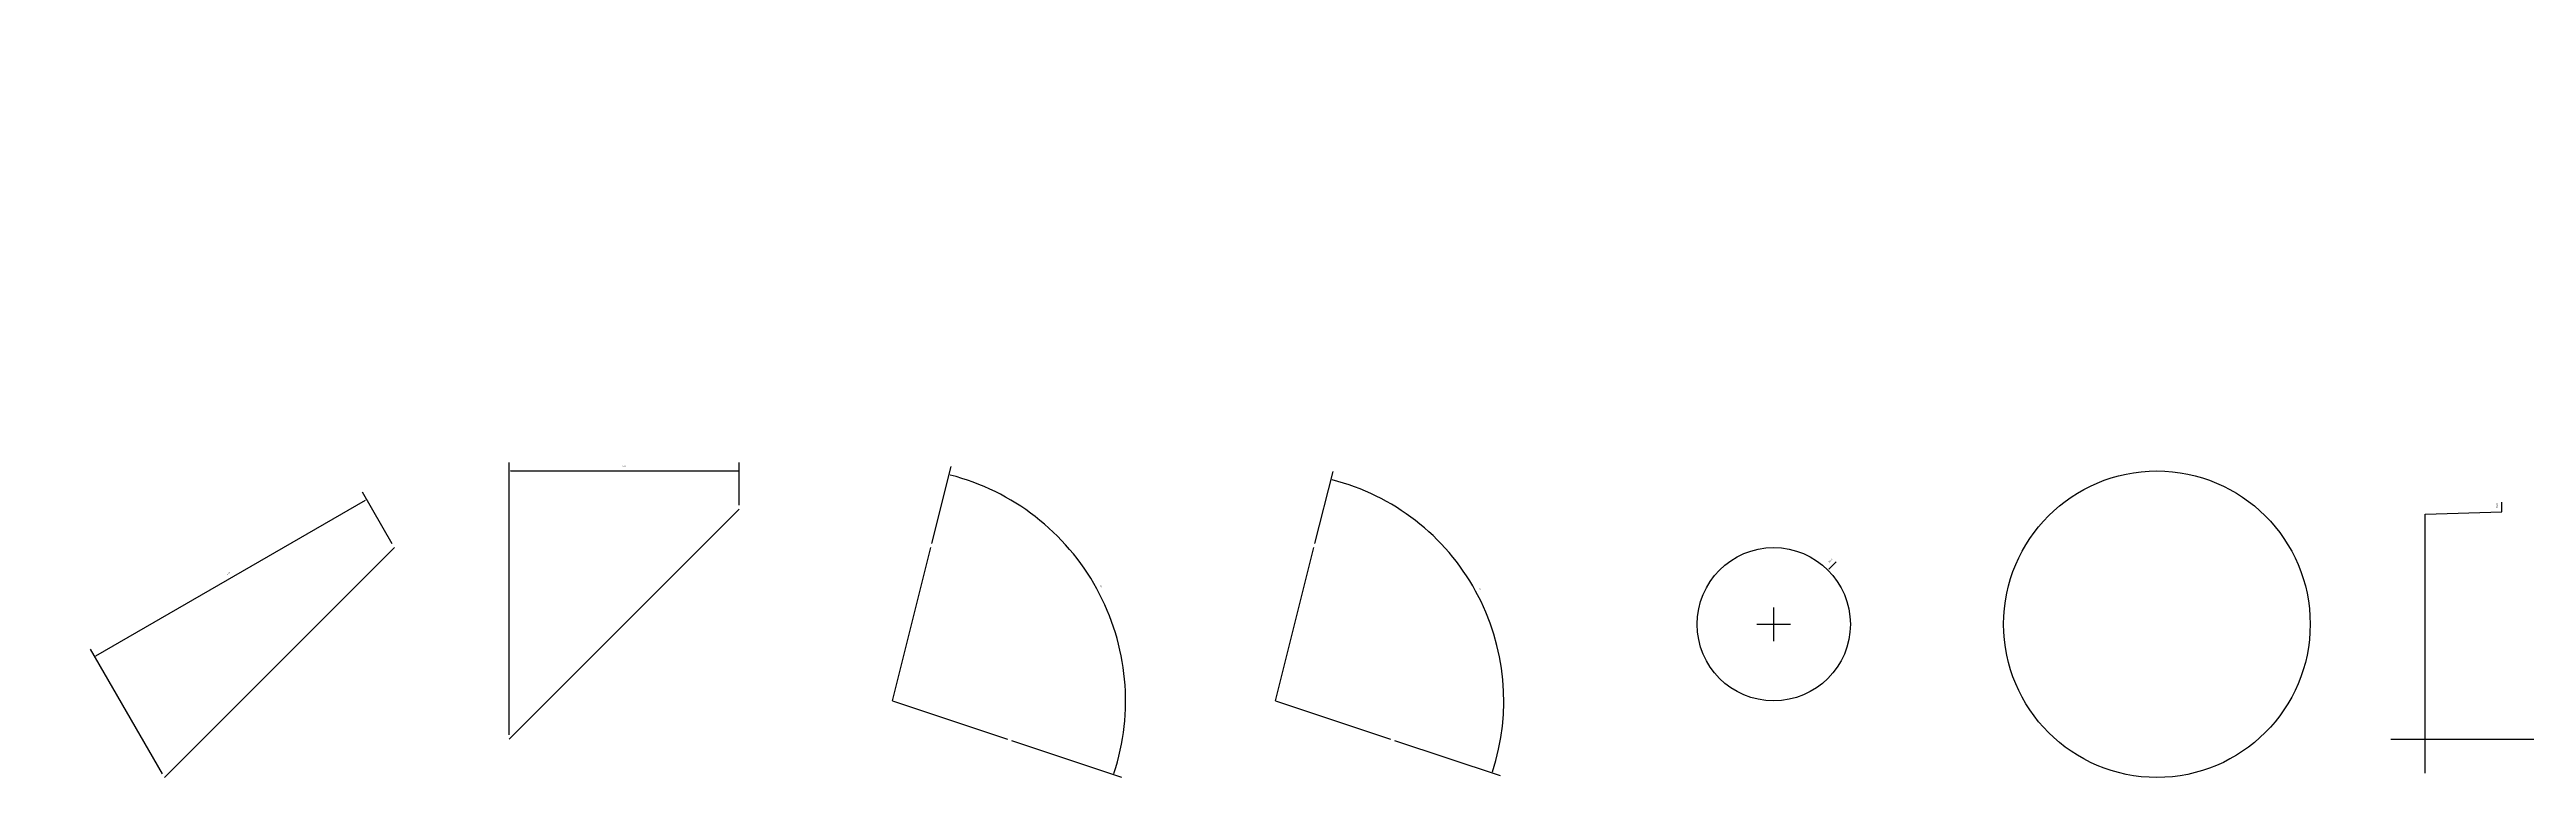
# Model space of a CAD drawing. Extents: x 0 to 1028, y -399 to 111.
# Drawn here: x 313.2 to 681.6, y 2.9 to 111.2 of the extents above; entities that cross this region are included whole.
import ezdxf

# ---------------------------------------------------------------- set-up
doc = ezdxf.new("R2010")
doc.units = 0
doc.layers.add('Layer1', color=7, linetype='Continuous')
doc.layers.add('Layer2', color=7, linetype='Continuous')
doc.dimstyles.new('ISO-25', dxfattribs={"dimtxt": 0.18, "dimasz": 0.18, "dimexe": 1.25, "dimexo": 0.625, "dimtad": 1, "dimdsep": 46, "dimtxsty": 'Standard', "dimsah": 1, "dimcen": 2.5, "dimadec": 0, "dimazin": 0, "dimtfac": 1, "dimtofl": 0, "dimtmove": 0, "dimatfit": 3, "dimfxl": 1, "dimarcsym": 0})

msp = doc.modelspace()

# ---------------------------------------------------------------- linework, layer by layer
at = {"layer": 'Layer2'}
for p, q in [((381.586, 8.641), (415.785, 42.839)), ((330.289, 2.941), (364.487, 37.139)), ((438.583, 14.341), (444.283, 37.139)), ((495.58, 14.341), (501.28, 37.139)), ((438.583, 14.341), (455.682, 8.641)), ((495.58, 14.341), (512.679, 8.641))]:
    msp.add_line(p, q, dxfattribs=at)
for centre, radius in [((626.674, 25.74), 22.799), ((569.676, 25.74), 11.399)]:
    msp.add_circle(centre, radius, dxfattribs=at)

# ---------------------------------------------------------------- dimensions: what is measured, and where the dimension line sits
at = {"layer": 'Layer1'}
for feature_location, offset, dtype in [((660.872, 8.641), (39.898, 5.7), 0), ((666.571, 2.941), (11.399, 39.898), 1)]:
    msp.add_ordinate_dim(feature_location=feature_location, offset=offset, dtype=dtype, origin=(313.19, 111.235), dimstyle='ISO-25', override={"dimpost": '<>'}, dxfattribs=at).render()
msp.add_linear_dim(base=(410.085, 48.539), p1=(381.586, 8.641), p2=(415.785, 42.839), dimstyle='ISO-25', override={"dimpost": '<>'}, dxfattribs=at).render()
msp.add_linear_dim(base=(360.358, 44.291), p1=(330.289, 2.941), p2=(364.487, 37.139), angle=30, dimstyle='ISO-25', override={"dimpost": '<>'}, dxfattribs=at).render()
msp.add_radius_dim(center=(569.676, 25.74), mpoint=(577.737, 33.801), dimstyle='ISO-25', override={"dimpost": '<>'}, dxfattribs=at).render()
msp.add_angular_dim_3p(base=(472.36, 22.158), center=(438.583, 14.341), p1=(455.682, 8.641), p2=(444.283, 37.139), dimstyle='ISO-25', override={"dimpost": '<>'}, dxfattribs=at).render()
msp.add_angular_dim_2l(base=(528.647, 21.994), line1=((495.58, 14.341), (501.28, 37.139)), line2=((495.58, 14.341), (512.679, 8.641)), dimstyle='ISO-25', override={"dimpost": '<>'}, dxfattribs=at).render()

doc.saveas('drawing.dxf')
